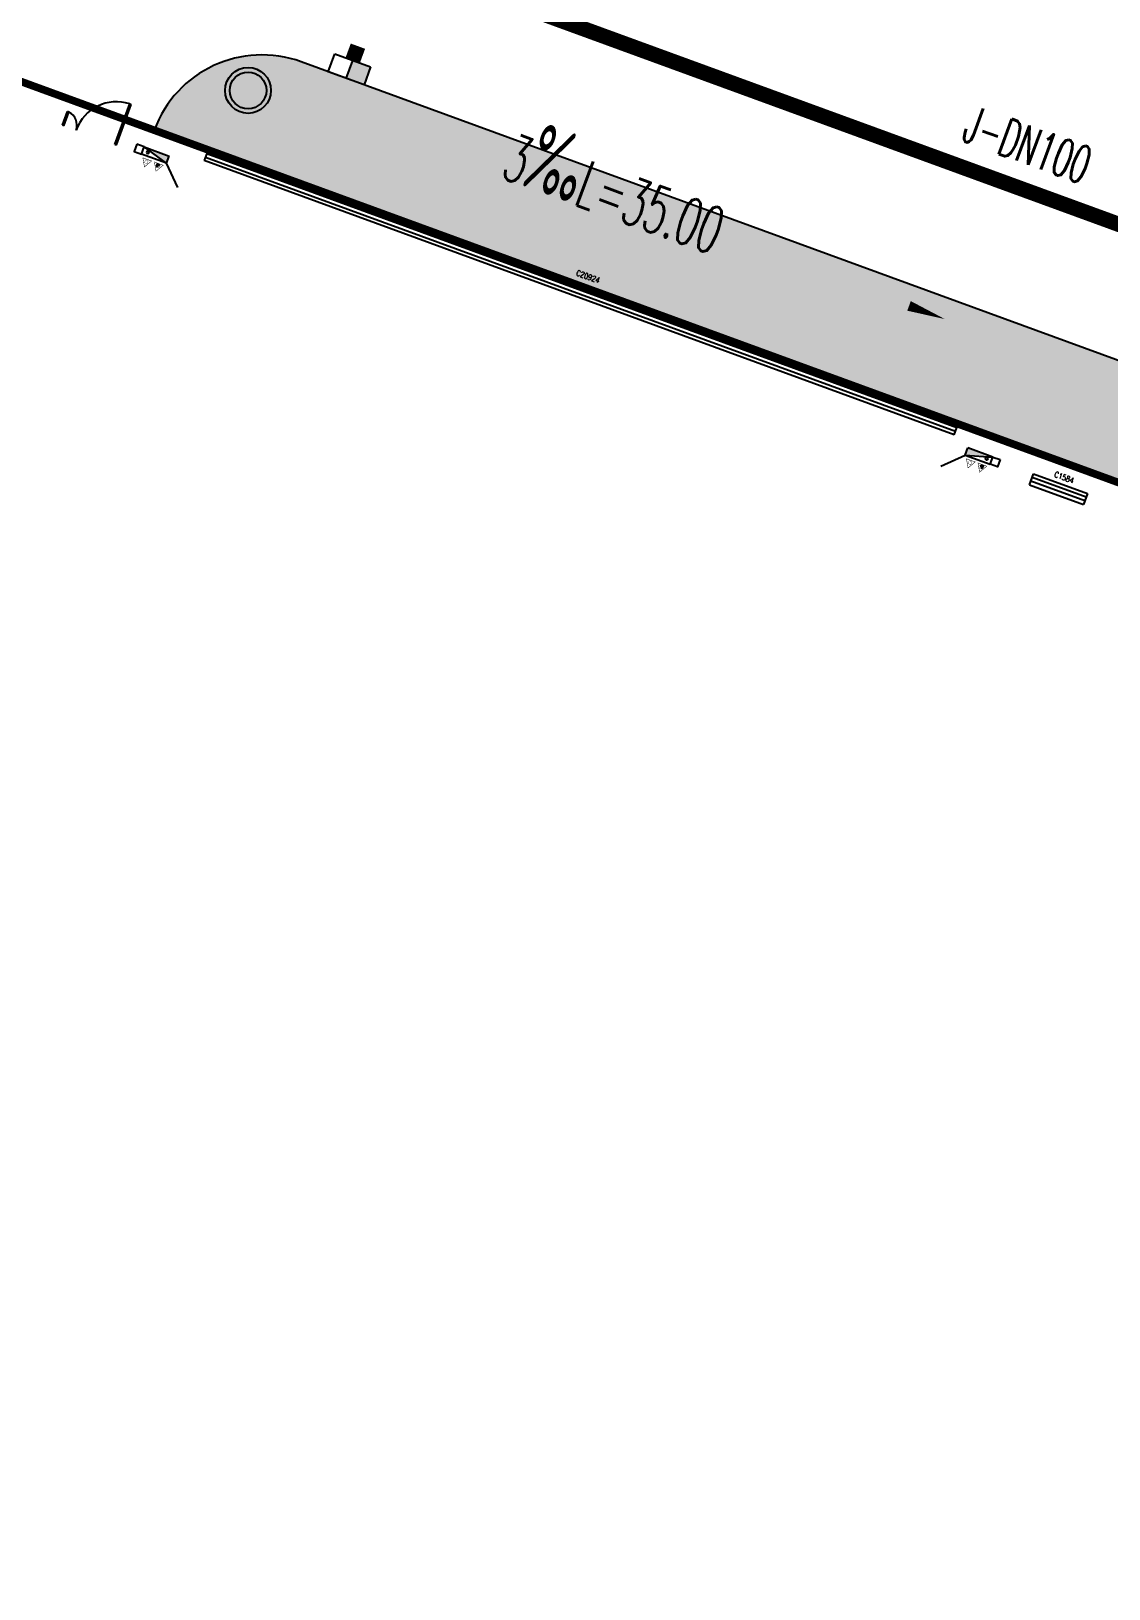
# Model space of a CAD drawing. Extents: x -11 to 40589024741, y -2 to 3380586937.
# Drawn here: x 40588163220 to 40588191425, y 3380210975 to 3380251734 of the extents above; entities that cross this region are included whole.
import ezdxf

# ---------------------------------------------------------------- set-up
doc = ezdxf.new("R2010")
doc.units = 0
doc.header["$LTSCALE"] = 10
doc.header["$MEASUREMENT"] = 0
doc.layers.get('Defpoints').update_dxf_attribs({"color": 210})
for name, color, linetype in [('0-WALL', 252, 'Continuous'), ('10平面$0$WINDOW', 4, 'Continuous'), ('DIM_污水', 2, 'Continuous'), ('Gps-ZF雨水', 4, 'TG_Y'), ('SB_ZF消火栓', 10, 'Continuous'), ('SB_ZF消火栓M', 10, 'Continuous'), ('TEXT_污水', 2, 'Continuous'), ('TEXT_给水', 3, 'Continuous'), ('TWT_雨水口', 4, 'Continuous'), ('WELL_污水', 2, 'Continuous'), ('建-窗', 252, 'Continuous'), ('建-门窗编号', 7, 'Continuous')]:
    doc.layers.add(name, color=color, linetype=linetype)
doc.layers.add('GPS-ZF给水', color=3, linetype='TG_J', lineweight=60)
doc.styles.add('_TWT_PIPEDN', font='SIMPLEX', dxfattribs={"width": 0.6, "height": 3, "bigfont": 'HZTXT'})
doc.styles.add('A-WIN-LABEL', font='SIMPLEX', dxfattribs={"bigfont": 'GBCBIG'})
doc.styles.add('TG_LINETYPE', font='SIMPLEX', dxfattribs={"width": 0.8, "height": 3.5, "bigfont": 'HZTXT'})
doc.linetypes.add('TG_J', pattern='A,2,-0.3,["J",TG_LINETYPE,S=0.1,R=0,X=-0.23,Y=-0.15],0', length=2.3)
doc.linetypes.add('TG_Y', pattern='A,2,-0.3,["Y",TG_LINETYPE,S=0.1,R=0,X=-0.25,Y=-0.15],0', length=2.3)
pattern_1 = [(359.7997433640027, (40586781652.23563, 3380096977.4066), (1605.582436069864, 1594.398018370558), [240, -48, 64, -48, 240, -960]), (359.7997433640027, (40586781572.40391, 3380097025.685915), (1605.582436069864, 1594.398018370558), [160, -120, 240, -120, 160, -800]), (359.7997433640027, (40586782134.63737, 3380097663.72473), (1605.582436069864, 1594.398018370558), [200, -80, 200, -1120]), (359.7997433640027, (40586781335.7607, 3380097986.51888), (1605.582436069864, 1594.398018370558), [80, -160, 80, -1280]), (89.79974336400268, (40586781495.75972, 3380097985.959663), (-1594.398018370558, 1605.582436069864), [143.9999999999999, -1456]), (89.79974336400268, (40586781972.40147, 3380097024.28786), (-1594.398018370558, 1605.582436069864), [159.9999999999999, -1440]), (89.79974336400268, (40586782374.6359, 3380097662.8859), (-1594.398018370558, 1605.582436069864), [159.9999999999999, -1440]), (44.79974336400269, (40586782180.34427, 3380097007.560975), (5.59220884975889, 1599.99022725065), [160, -2102.7416992]), (134.7997433640026, (40586781764.34681, 3380097009.014949), (-1599.99022725065, 5.59220884975889), [160, -2102.741699199999]), (63.23469218400269, (40586782132.37251, 3380097015.728695), (5.59220893125007, 1599.990227220076), [160, -3417.7087632]), (75.76349989400268, (40586782052.40098, 3380097024.008257), (5.592208906717815, 1599.990226980322), [159.9999999999999, -6436.969001599999]), (75.76349989400268, (40586782454.63541, 3380097662.606292), (5.592208906717815, 1599.990226980322), [128, -6468.969001599999]), (75.76349989400268, (40586781527.75951, 3380097985.847823), (5.592208906717815, 1599.990226980322), [112, -6484.969001599998]), (103.8359868340026, (40586781892.40195, 3380097024.567471), (5.592208790911286, 1599.990226980727), [160, -6436.9690016]), (103.8359868340026, (40586782294.63638, 3380097663.165513), (5.592208790911286, 1599.990226980727), [128, -6468.9690016]), (103.8359868340026, (40586781463.75992, 3380097986.071505), (5.592208790911286, 1599.990226980727), [112, -6484.9690016]), (116.3647945640027, (40586781812.37448, 3380097016.847134), (5.592208209553519, 1599.990227222598), [159.9999999999999, -3417.706876319998])]

# ---------------------------------------------------------------- blocks, each defined once
blk = doc.blocks.new('A$C5D961328')
at = {"layer": 'SB_ZF消火栓', "linetype": 'Continuous'}
h = blk.add_hatch(dxfattribs=at)
h.set_pattern_fill('ANSI31', color=256, scale=129.3304319997598, angle=270, style=0)
h.set_pattern_definition([(44.99999999999999, (-18410.04444813095, -5691.867754715495), (11.43130318510198, -11.43130318510198), [])])
h.paths.add_polyline_path([(227.5258717204415, 343.3663691864058), (227.5258717204415, 427.4436816851376), (152.9473650656146, 427.4436816851376), (152.9473650656146, 343.3663691864058)])
h = blk.add_hatch(dxfattribs=at)
h.set_pattern_fill('ANSI31', color=256, scale=129.3304319997598, angle=270, style=0)
h.set_pattern_definition([(44.99999999999999, (-18087.50355421724, -5691.867754715495), (11.43130318510198, -11.43130318510198), [])])
h.paths.add_polyline_path([(550.0667656341539, 343.3663691864058), (550.0667656341539, 427.4436816851376), (475.4882589788613, 427.4436816851376), (475.4882589788613, 343.3663691864058)])
at = {"layer": 'SB_ZF消火栓'}
blk.add_hatch(color=256, dxfattribs=at).paths.add_polyline_path([(0.03306321617856156, 39.99165254246327), (700.0330632161786, 39.99165254246327), (700.0330632161786, 239.9916525424633)])
for p, q in [((1195.007810046765, 734.9663993730501), (700.0330632161786, 239.9916525424633)), ((700.0330632161786, 239.9916525424633), (0.03306321617856156, 239.9916525424633)), ((0.03306321617856156, 239.9916525424633), (0.03306321617856156, 39.99165254246327)), ((700.0330632161786, 239.9916525424633), (0.03306321617856156, 39.99165254246327)), ((0.03306321617856156, 39.99165254246327), (700.0330632161786, 39.99165254246327)), ((700.0330632161786, 239.9916525424633), (700.0330632161786, 39.99165254246327))]:
    blk.add_line(p, q, dxfattribs=at)
at = {"layer": 'SB_ZF消火栓', "linetype": 'Continuous'}
for points, const_width in [([(311.6345487593644, 320.6704251095362), (190.3130340618518, 530.8054526171472), (68.99151936387352, 320.6704251095362), (311.6345487593644, 320.6704251095362), (190.3130340618518, 530.8054526171472)], 12.93304319997598), ([(227.5258717204415, 343.3663691864058), (227.5258717204415, 427.4436816851376), (152.9473650656146, 427.4436816851376), (152.9473650656146, 343.3663691864058), (227.5258717204415, 343.3663691864058)], 7.759825919985592), ([(634.1754426728439, 320.6704251095362), (512.8539279753313, 530.8054526171472), (391.5324132775859, 320.6704251095362), (634.1754426728439, 320.6704251095362), (512.8539279753313, 530.8054526171472)], 12.93304319997598), ([(550.0667656341539, 343.3663691864058), (550.0667656341539, 427.4436816851376), (475.4882589788613, 427.4436816851376), (475.4882589788613, 343.3663691864058), (550.0667656341539, 343.3663691864058)], 7.759825919985592)]:
    blk.add_lwpolyline(points, dxfattribs=dict(at, const_width=const_width))
at = {"layer": 'SB_ZF消火栓', "color": 1}
blk.add_circle((140.0330632161786, 139.9916525424633), 32.5, dxfattribs=at)
blk = doc.blocks.new('WINDOW2DLIB$DYNSTYLE$00000005')
at = {"color": 0}
for points in [[(-0.4999999999999964, 0.5000000000000142), (-0.4999999999999964, -0.4999999999999858)], [(-0.4999999999999964, 0.5000000000000142), (0.5000000000000036, 0.5000000000000142)], [(0.5000000000000036, -0.4999999999999858), (0.5000000000000036, 0.5000000000000142)], [(0.5000000000000036, 0.1666666666666714), (-0.4999999999999964, 0.1666666666666714)], [(0.5000000000000036, -0.1666666666666572), (-0.4999999999999964, -0.1666666666666572)], [(-0.4999999999999964, -0.4999999999999858), (0.5000000000000036, -0.4999999999999858)]]:
    blk.add_lwpolyline(points, dxfattribs=at)
blk = doc.blocks.new('DOOR2DLIB$SYSLIB$00000123')
at = {"color": 0}
for p, q in [((0.4750000000000032, -0.001447885298549778), (0.4750000000000032, 0.7521225008925327)), ((0.4750000000000032, 0.7521225008925327), (0.5000000000000036, 0.7521225008925363)), ((0.5000000000000036, -0.001447885298549778), (0.5000000000000036, 0.7521225008925363)), ((-0.4999999999999982, -3.552713678800501e-15), (-0.5, 0.252035990386009)), ((-0.4750000000000014, 0.252035990386009), (-0.5, 0.252035990386009)), ((-0.4749999999999996, -3.552713678800501e-15), (-0.4750000000000014, 0.252035990386009)), ((-0.4749999999999996, -3.552713678800501e-15), (-0.4999999999999947, -3.552713678800501e-15)), ((0.4750000000000032, -0.001447885298549778), (0.4999999999999929, -0.001447885298549778))]:
    blk.add_line(p, q, dxfattribs=at)
for centre, radius, start, end in [((0.5046168020419071, -0.001920809357812914), 0.7546247204382253, 92.24926861260724, 179.7237749158362), ((-0.5007908120542499, 0.002572563917482285), 0.2507930763238999, 359.7898704778746, 84.09743784757413)]:
    blk.add_arc(centre, radius, start, end, dxfattribs=at)
blk = doc.blocks.new('$TWTSYS$00000376')
for radius in [0.5, 0.4]:
    blk.add_circle((0, 0, 1e-08), radius)
blk = doc.blocks.new('$TwtSys$00000424')
for p, q in [((-500, 250), (500, 250)), ((-500, -250), (-500, 250)), ((0, -250), (0, 250)), ((500, 250), (500, -250)), ((500, -250), (-500, -250))]:
    blk.add_line(p, q)
blk.add_solid([(0, 250), (500, 250), (0, -250), (500, -250)])

msp = doc.modelspace()

# ---------------------------------------------------------------- hatches: boundary and pattern name
at = {"layer": '0-WALL'}
h = msp.add_hatch(dxfattribs=at)
h.set_pattern_fill('草坪或沼泽', color=256, scale=400, angle=-0.2002566359973439)
h.set_pattern_definition([(359.7997433640027, (40586781652.23563, 3380096977.4066), (1605.582436069863, 1594.398018370559), [240, -48, 64, -48, 240, -960]), (359.7997433640027, (40586781572.40391, 3380097025.685915), (1605.582436069863, 1594.398018370559), [160, -120, 240, -120, 160, -800]), (359.7997433640027, (40586782134.63737, 3380097663.72473), (1605.582436069863, 1594.398018370559), [200, -80, 200, -1120]), (359.7997433640027, (40586781335.7607, 3380097986.51888), (1605.582436069863, 1594.398018370559), [80, -160, 80, -1280]), (89.79974336400268, (40586781495.75972, 3380097985.959663), (-1594.398018370559, 1605.582436069863), [143.9999999999999, -1456]), (89.79974336400268, (40586781972.40147, 3380097024.28786), (-1594.398018370559, 1605.582436069863), [159.9999999999999, -1440]), (89.79974336400268, (40586782374.6359, 3380097662.8859), (-1594.398018370559, 1605.582436069863), [159.9999999999999, -1440]), (44.79974336400269, (40586782180.34427, 3380097007.560975), (5.592208849759004, 1599.99022725065), [160, -2102.7416992]), (134.7997433640026, (40586781764.34681, 3380097009.014949), (-1599.99022725065, 5.592208849759004), [160, -2102.741699199999]), (63.23469218400269, (40586782132.37251, 3380097015.728695), (5.59220893125007, 1599.990227220076), [160, -3417.7087632]), (75.76349989400268, (40586782052.40098, 3380097024.008257), (5.592208906717815, 1599.990226980322), [159.9999999999999, -6436.969001599999]), (75.76349989400268, (40586782454.63541, 3380097662.606292), (5.592208906717815, 1599.990226980322), [128, -6468.969001599999]), (75.76349989400268, (40586781527.75951, 3380097985.847823), (5.592208906717815, 1599.990226980322), [112, -6484.969001599998]), (103.8359868340026, (40586781892.40195, 3380097024.567471), (5.592208790911286, 1599.990226980727), [160, -6436.9690016]), (103.8359868340026, (40586782294.63638, 3380097663.165513), (5.592208790911286, 1599.990226980727), [128, -6468.9690016]), (103.8359868340026, (40586781463.75992, 3380097986.071505), (5.592208790911286, 1599.990226980727), [112, -6484.9690016]), (116.3647945640027, (40586781812.37448, 3380097016.847134), (5.592208209553178, 1599.990227222599), [159.9999999999999, -3417.706876319998])])
edge = h.paths.add_edge_path()
edge.add_line((40588347473.74732, 3380325610.238097), (40588347683.54144, 3380326090.42787))
edge.add_line((40588347683.54144, 3380326090.42787), (40588351031.62238, 3380333884.752417))
edge.add_line((40588351031.62238, 3380333884.752417), (40588372861.52964, 3380393921.616653))
edge.add_line((40588372861.52964, 3380393921.616653), (40588366317.64748, 3380408240.876073))
edge.add_line((40588366317.64748, 3380408240.876073), (40588343550.44849, 3380418434.399735))
edge.add_line((40588343550.44849, 3380418434.399735), (40588326726.77381, 3380429801.632178))
edge.add_line((40588326726.77381, 3380429801.632178), (40588259625.31542, 3380459844.866894))
edge.add_line((40588259625.31542, 3380459844.866894), (40588073765.91951, 3380212575.66465))
edge.add_line((40588073765.91951, 3380212575.66465), (40588074114.24911, 3380212476.750173))
edge.add_line((40588074114.24911, 3380212476.750173), (40588253152.5882, 3380450673.037109))
edge.add_line((40588253152.5882, 3380450673.037109), (40588254435.22427, 3380450204.422307))
edge.add_line((40588254435.22426, 3380450204.422312), (40588256320.90167, 3380455368.658761))
edge.add_line((40588256320.90168, 3380455368.658754), (40588326766.81535, 3380429630.545198))
edge.add_line((40588326766.81535, 3380429630.5452), (40588324880.26955, 3380424466.932958))
edge.add_line((40588324880.26955, 3380424466.93296), (40588331455.15974, 3380422064.756639))
edge.add_line((40588331455.15974, 3380422064.756637), (40588332483.92516, 3380424880.513825))
edge.add_line((40588332483.92516, 3380424880.513825), (40588335301.73654, 3380423850.997883))
edge.add_line((40588335301.73654, 3380423850.997883), (40588334273.03025, 3380421035.31484))
edge.add_line((40588334273.03025, 3380421035.31484), (40588353055.22745, 3380414173.051638))
edge.add_line((40588353055.22745, 3380414173.051638), (40588361187.80811, 3380410524.8103))
edge.add_arc((40588348999.16582, 3380398232.729486), 17310.63983173795, -14.619993948344586, 45.2420907396521, ccw=False)
edge.add_line((40588365749.30704, 3380393863.402212), (40588366656.65319, 3380393529.94107))
edge.add_line((40588366656.65319, 3380393529.94107), (40588371065.31603, 3380391919.168731))
edge.add_line((40588371065.31603, 3380391919.168731), (40588346912.35277, 3380325815.879339))
edge.add_line((40588346912.35277, 3380325815.879339), (40588347473.74732, 3380325610.238097))
h = msp.add_hatch(dxfattribs=at)
h.set_pattern_fill('草坪或沼泽', color=256, scale=400, angle=-0.2002566359973439)
h.set_pattern_definition(pattern_1)
edge = h.paths.add_edge_path()
edge.add_arc((40588209643.64393, 3380252575.27277), 3000.732495473213, 249.9355019403418, 338.9605894425147)
edge.add_line((40588212444.3287, 3380251497.979733), (40588172619.18167, 3380266048.500922))
edge.add_arc((40588175470.19101, 3380265073.909049), 3012.985823415574, 161.1274686532552, 249.6956796755131)
edge.add_line((40588174424.66573, 3380262248.141809), (40588208614.1594, 3380249756.663696))
h = msp.add_hatch(dxfattribs=at)
h.set_pattern_fill('草坪或沼泽', color=256, scale=400, angle=-0.2002566359973439)
h.set_pattern_definition(pattern_1)
edge = h.paths.add_edge_path()
edge.add_line((40588204606.34374, 3380238388.53532), (40588170289.42802, 3380250929.890818))
edge.add_arc((40588169259.89064, 3380248112.080873), 3000.000015930785, 69.9293177348457, 159.9293176988232)
edge.add_line((40588166442.0807, 3380249141.61825), (40588206267.22772, 3380234591.097068))
edge.add_arc((40588203449.40365, 3380235620.595723), 2999.999999915158, -20.06989503761632, 67.31610603560829)

# ---------------------------------------------------------------- linework, layer by layer
at = {"layer": '0-WALL', "color": 20, "true_color": 0xf72408, "const_width": 200.0000000000001}
msp.add_lwpolyline([(40588089757.16908, 3380219628.731724), (40588083180.85894, 3380201629.203375), (40588257603.73141, 3380137902.038649), (40588282723.98868, 3380206656.82238), (40588124769.27721, 3380264367.177512)], close=True, dxfattribs=at)
at = {"layer": '0-WALL'}
msp.add_lwpolyline([(40588204606.34374, 3380238388.53532), (40588170289.42802, 3380250929.890818, 0.4142135621889499), (40588166442.0807, 3380249141.61825), (40588206267.22772, 3380234591.097068, 0.4009131874781764)], format="xyb", close=True, dxfattribs=at)
at = {"layer": 'Defpoints', "color": 7}
for points in [[(40588165987.54926, 3380248775.392454), (40588165918.91472, 3380248587.537986), (40588166106.76919, 3380248518.903453), (40588166175.40372, 3380248706.75792)], [(40588188578.22305, 3380240521.66082), (40588188509.58852, 3380240333.806353), (40588188321.73405, 3380240402.440886), (40588188390.36858, 3380240590.295353)]]:
    msp.add_lwpolyline(points, close=True, dxfattribs=at)
at = {"layer": 'DIM_污水'}
msp.add_lwpolyline([(40588183208.00611, 3380245643.707562, 0, 0, 0), (40588187133.95929, 3380244199.218082, 0, 266.6666666666667, 0), (40588186195.46781, 3380244544.520484, 0, 0, 0)], format="xyseb", dxfattribs=at)
at = {"layer": 'GPS-ZF给水', "ltscale": 0.5, "const_width": 400}
msp.add_lwpolyline([(40588127797.35967, 3380270020.036119), (40588285821.9894, 3380212284.128744)], dxfattribs=at)
at = {"layer": 'Gps-ZF雨水', "ltscale": 0.5, "const_width": 400}
msp.add_lwpolyline([(40588171635.38065, 3380250967.377992), (40588171772.58358, 3380251340.810029)], dxfattribs=at)

# ---------------------------------------------------------------- block references
at = {"layer": '10平面$0$WINDOW', "xscale": -1500, "yscale": -1500, "zscale": 300, "rotation": 159.9297114319409}
msp.add_blockref('DOOR2DLIB$SYSLIB$00000123', (40588164745.96272, 3380249015.977076), dxfattribs=at)
at = {"layer": 'SB_ZF消火栓M', "xscale": -1, "rotation": 159.9297115541991}
msp.add_blockref('A$C5D961328', (40588166189.09671, 3380248744.33232), dxfattribs=at)
at = {"layer": 'SB_ZF消火栓M', "rotation": 159.9297115541991}
msp.add_blockref('A$C5D961328', (40588188404.12368, 3380240627.84706), dxfattribs=at)
at = {"layer": 'TWT_雨水口', "rotation": 339.9297083984292}
msp.add_blockref('$TwtSys$00000424', (40588171549.16296, 3380250732.715012), dxfattribs=at)
at = {"layer": 'WELL_污水', "xscale": 1200, "yscale": 1200, "zscale": 1200, "rotation": 339.7997433390076}
msp.add_blockref('$TWTSYS$00000376', (40588168896.85229, 3380250182.294302), dxfattribs=at)
at = {"layer": '建-窗'}
ref = msp.add_blockref('WINDOW2DLIB$DYNSTYLE$00000005', (40588177614.88425, 3380244899.745808), dxfattribs=dict(at, xscale=-20900, yscale=-300, zscale=300, rotation=339.9297114541058))
ref.add_attrib('A', 'C20924', (40588177470.44201, 3380245349.459351), dxfattribs={"layer": '建-门窗编号', "height": 148.75, "rotation": 339.9297114541058, "style": 'A-WIN-LABEL', "width": 0.7058823529411765})
ref = msp.add_blockref('WINDOW2DLIB$DYNSTYLE$00000005', (40588190106.31579, 3380239750.314997), dxfattribs=dict(at, xscale=-1500, yscale=300, zscale=300, rotation=159.9297114319409))
ref.add_attrib('A', 'C1584', (40588189980.58046, 3380240076.390745), dxfattribs={"layer": '建-门窗编号', "height": 148.75, "rotation": 339.929711431941, "style": 'A-WIN-LABEL', "width": 0.7058823529411765})

# ---------------------------------------------------------------- texts
at = {"layer": 'TEXT_污水', "style": '_TWT_PIPEDN'}
for s, height, width, p in [('‰', 1750, 0.6, (40588176086.51788, 3380247688.558812)), ('3', 1225, 0.5571428571428572, (40588175475.99087, 3380247911.621049)), ('L=35.00', 1225, 0.5571428571428572, (40588177395.80434, 3380247210.197723))]:
    msp.add_text(s, height=height, rotation=339.9297112461936, dxfattribs=dict(at, width=width)).set_placement(p)
at = {"layer": 'TEXT_给水', "style": '_TWT_PIPEDN', "width": 0.5571428571428572}
msp.add_text('J-DN100', height=979.9999999999999, rotation=339.9297092223775, dxfattribs=at).set_placement((40588187537.2281, 3380248885.341679))

doc.saveas('drawing.dxf')
